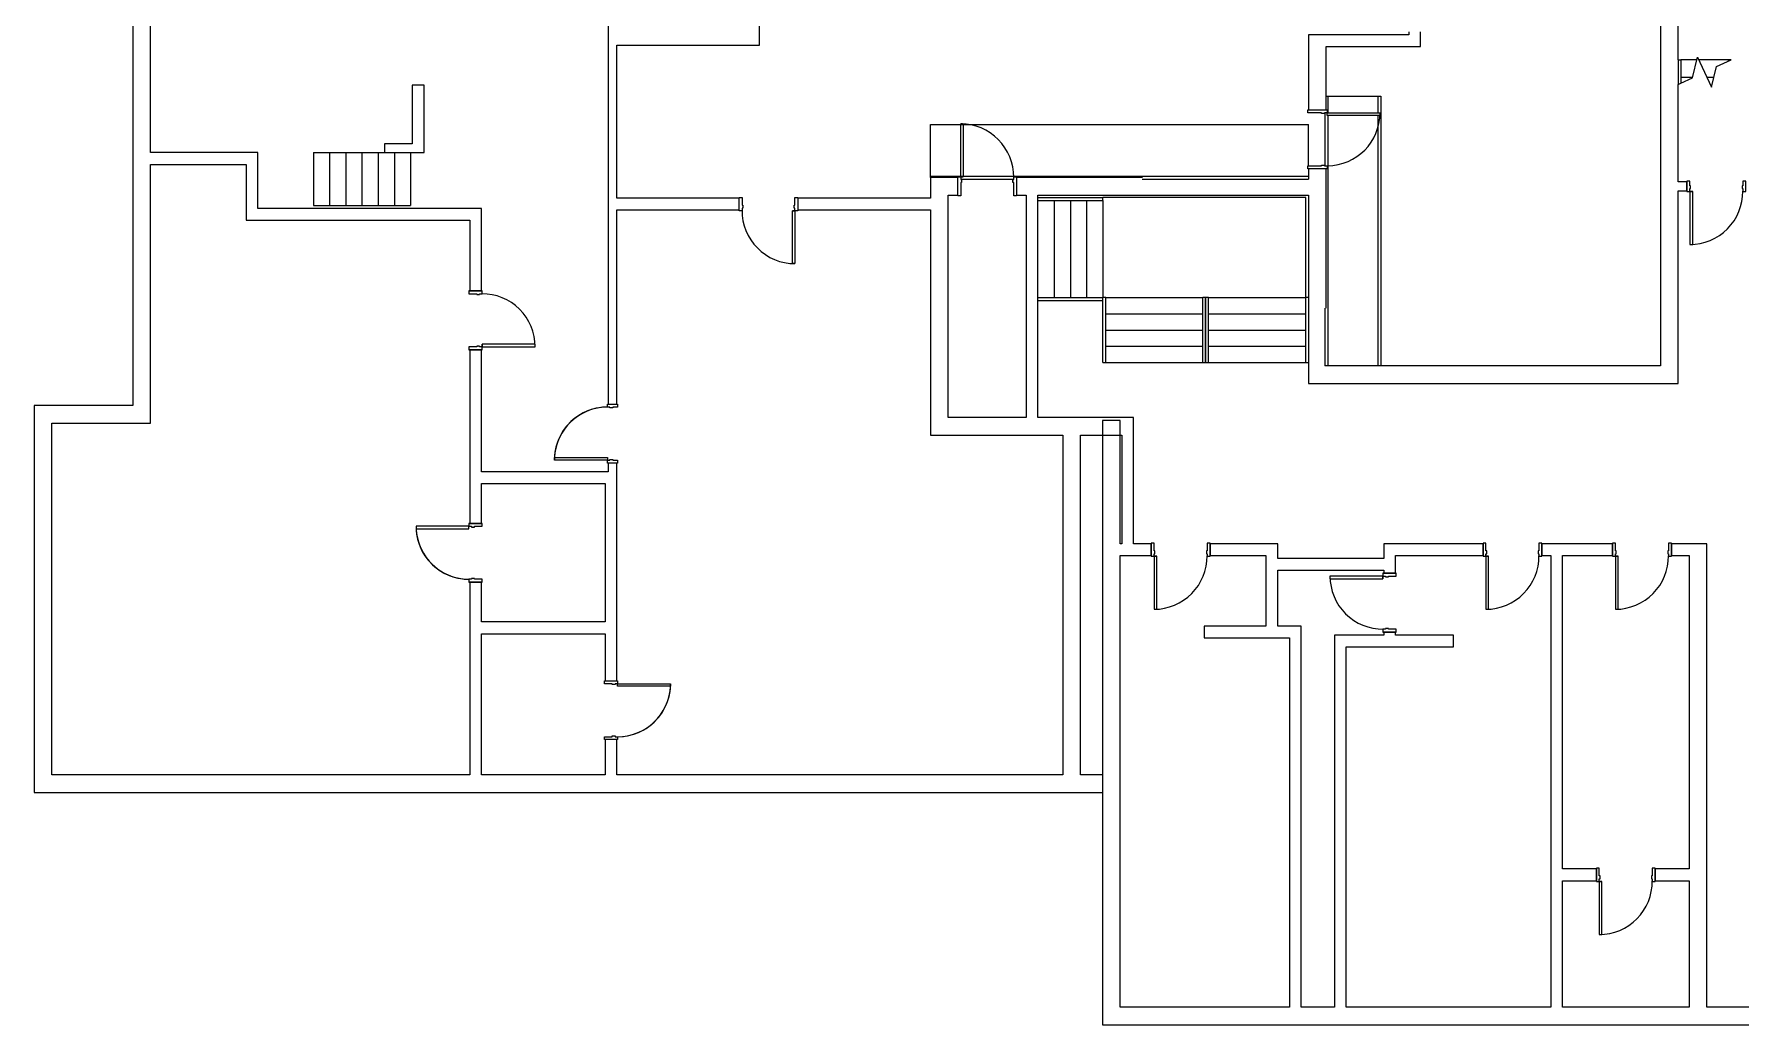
# Model space of a CAD drawing. Header units: inches. Extents: x -7329 to -4208, y -593 to 2177.
# Drawn here: x -7329 to -6170, y 607 to 1280 of the extents above; entities that cross this region are included whole.
import ezdxf

# ---------------------------------------------------------------- set-up
doc = ezdxf.new("R2010")
doc.units = ezdxf.units.IN
doc.header["$MEASUREMENT"] = 0
for name, color, linetype, lineweight in [('A-DOOR', 31, 'Continuous', 9), ('A-DOOR-FRAM', 31, 'Continuous', 15), ('A-FLOR-HRAL', 11, 'Continuous', 9), ('A-FLOR-LEVL', 51, 'Continuous', 9), ('A-WALL', 113, 'Continuous', 9), ('S-STRS', 31, 'Continuous', 9), ('S-STRS-MBND', 31, 'Continuous', 9)]:
    doc.layers.add(name, color=color, linetype=linetype, lineweight=lineweight)

# ---------------------------------------------------------------- blocks, each defined once
blk = doc.blocks.new('Door-Single_CE_ - HM Door-2_ HM Frame-5222416-LEVEL 1 Map Export')
at = {"layer": 'A-DOOR'}
for p, q in [((18, 40.5), (16.25, 40.5)), ((16.25, 40.5), (16.25, 4.5)), ((18, 4.5), (18, 40.5)), ((16.25, 4.5), (18, 4.5))]:
    blk.add_line(p, q, dxfattribs=at)
at = {"layer": 'A-DOOR', "lineweight": 15}
for p, q in [((18, 40.5), (16.25, 40.5)), ((16.25, 40.5), (16.25, 4.5)), ((18, 4.5), (18, 40.5)), ((18, 4.5), (16.25, 4.5))]:
    blk.add_line(p, q, dxfattribs=at)
at = {"layer": 'A-DOOR'}
blk.add_arc((18, 4.5), 36, 90, 180.5, dxfattribs=at)
blk.add_arc((18, 4.5), 36, 90, 180.5, dxfattribs=at)
blk.add_arc((18, 4.5), 36, 90, 180.5, dxfattribs=at)
blk.add_arc((18, 4.5), 36, 90, 180.5, dxfattribs=at)
at = {"layer": 'A-DOOR-FRAM'}
for p, q in [((-18, 4.5), (-20, 4.5)), ((-20, 4.5), (-20, -4.5)), ((-18, 2.75), (-18, 4.5)), ((-17.5, 2.75), (-18, 2.75)), ((-18, -4.5), (-18, 0.75)), ((-18, 0.75), (-17.5, 0.75)), ((-17.5, 0.75), (-17.5, 2.75)), ((18, 2.75), (17.5, 2.75)), ((17.5, 2.75), (17.5, 0.75)), ((17.5, 0.75), (18, 0.75)), ((20, 4.5), (18, 4.5)), ((18, 4.5), (18, 2.75)), ((18, 0.75), (18, -4.5)), ((20, -4.5), (20, 4.5)), ((-20, -4.5), (-18, -4.5)), ((18, -4.5), (20, -4.5))]:
    blk.add_line(p, q, dxfattribs=at)
blk = doc.blocks.new('Door-Single_CE_ - HM Door-2_ HM Frame-5258793-LEVEL 1 Map Export')
at = {"layer": 'A-DOOR'}
for p, q in [((16.25, -40.5), (16.25, -4.5)), ((16.25, -4.5), (18, -4.5)), ((18, -4.5), (18, -40.5)), ((18, -40.5), (16.25, -40.5))]:
    blk.add_line(p, q, dxfattribs=at)
at = {"layer": 'A-DOOR', "lineweight": 15}
for p, q in [((16.25, -40.5), (16.25, -4.5)), ((18, -4.5), (16.25, -4.5)), ((18, -4.5), (18, -40.5)), ((18, -40.5), (16.25, -40.5))]:
    blk.add_line(p, q, dxfattribs=at)
at = {"layer": 'A-DOOR'}
blk.add_arc((18, -4.5), 36, 179.5, 270, dxfattribs=at)
blk.add_arc((18, -4.5), 36, 179.5, 270, dxfattribs=at)
blk.add_arc((18, -4.5), 36, 179.5, 270, dxfattribs=at)
blk.add_arc((18, -4.5), 36, 179.5, 270, dxfattribs=at)
at = {"layer": 'A-DOOR-FRAM'}
for p, q in [((-20, 4.5), (-18, 4.5)), ((-20, -4.5), (-20, 4.5)), ((-18, 4.5), (-18, -0.75)), ((18, 4.5), (20, 4.5)), ((18, -0.75), (18, 4.5)), ((20, 4.5), (20, -4.5)), ((-18, -4.5), (-20, -4.5)), ((-18, -0.75), (-17.5, -0.75)), ((-18, -2.75), (-18, -4.5)), ((-17.5, -2.75), (-18, -2.75)), ((-17.5, -0.75), (-17.5, -2.75)), ((17.5, -0.75), (18, -0.75)), ((17.5, -2.75), (17.5, -0.75)), ((18, -2.75), (17.5, -2.75)), ((18, -4.5), (18, -2.75)), ((20, -4.5), (18, -4.5))]:
    blk.add_line(p, q, dxfattribs=at)
blk = doc.blocks.new('Door-Single_CE_ - HM Door-2_ HM Frame-5259019-LEVEL 1 Map Export')
at = {"layer": 'A-DOOR', "lineweight": 15}
for p, q in [((16.25, -42.5), (16.25, -6.5)), ((18, -6.5), (16.25, -6.5)), ((18, -6.5), (18, -42.5)), ((18, -42.5), (16.25, -42.5))]:
    blk.add_line(p, q, dxfattribs=at)
at = {"layer": 'A-DOOR'}
for p, q in [((16.25, -42.5), (16.25, -42)), ((18, -42.5), (16.25, -42.5)), ((18, -42), (18, -42.5))]:
    blk.add_line(p, q, dxfattribs=at)
for start in [179.5, 179.5, 261.91285, 261.91285]:
    blk.add_arc((18, -6.5), 36, start, 270, dxfattribs=at)
at = {"layer": 'A-DOOR-FRAM'}
for p, q in [((-20, 6.5), (-18, 6.5)), ((-20, -6.5), (-20, 6.5)), ((-18, 6.5), (-18, -2.75)), ((18, 6.5), (20, 6.5)), ((18, -2.75), (18, 6.5)), ((20, 6.5), (20, -6.5)), ((-18, -6.5), (-20, -6.5)), ((-18, -2.75), (-17.5, -2.75)), ((-18, -4.75), (-18, -6.5)), ((-17.5, -4.75), (-18, -4.75)), ((-17.5, -2.75), (-17.5, -4.75)), ((17.5, -2.75), (18, -2.75)), ((17.5, -4.75), (17.5, -2.75)), ((18, -4.75), (17.5, -4.75)), ((18, -6.5), (18, -4.75)), ((20, -6.5), (18, -6.5))]:
    blk.add_line(p, q, dxfattribs=at)
blk = doc.blocks.new('Railing - Railing-5261034-LEVEL 1 Map Export')
at = {"layer": 'A-FLOR-HRAL'}
for p, q in [((-6720.4, 1183.8), (-6463.4, 1183.8)), ((-6720.4, 1182.8), (-6720.4, 1183.8)), ((-6463.4, 1183.8), (-6463.4, 1181.8)), ((-6699.8, 1181.8), (-6663.8, 1181.8)), ((-6576.4, 1181.8), (-6463.4, 1181.8))]:
    blk.add_line(p, q, dxfattribs=at)
blk = doc.blocks.new('Door-Single_CE_ - WD Door-2_ HM Frame-5261701-LEVEL 1 Map Export')
at = {"layer": 'A-DOOR'}
for p, q in [((18, 39.5), (16, 39.5)), ((16, 39.5), (16, 3.5)), ((18, 3.5), (18, 39.5)), ((16, 3.5), (18, 3.5))]:
    blk.add_line(p, q, dxfattribs=at)
at = {"layer": 'A-DOOR', "lineweight": 15}
for p, q in [((18, 39.5), (16, 39.5)), ((16, 39.5), (16, 3.5)), ((18, 3.5), (18, 39.5)), ((18, 3.5), (16, 3.5))]:
    blk.add_line(p, q, dxfattribs=at)
at = {"layer": 'A-DOOR'}
blk.add_arc((18, 3.5), 36, 90, 180.5, dxfattribs=at)
blk.add_arc((18, 3.5), 36, 90, 180.5, dxfattribs=at)
blk.add_arc((18, 3.5), 36, 90, 180.5, dxfattribs=at)
blk.add_arc((18, 3.5), 36, 90, 180.5, dxfattribs=at)
at = {"layer": 'A-DOOR-FRAM'}
for p, q in [((-18, 3.5), (-20, 3.5)), ((-20, 3.5), (-20, -3.5)), ((-18, 1.5), (-18, 3.5)), ((-17.5, 1.5), (-18, 1.5)), ((-17.5, -0.5), (-17.5, 1.5)), ((18, 1.5), (17.5, 1.5)), ((17.5, 1.5), (17.5, -0.5)), ((20, 3.5), (18, 3.5)), ((18, 3.5), (18, 1.5)), ((20, -3.5), (20, 3.5)), ((-20, -3.5), (-18, -3.5)), ((-18, -3.5), (-18, -0.5)), ((-18, -0.5), (-17.5, -0.5)), ((17.5, -0.5), (18, -0.5)), ((18, -0.5), (18, -3.5)), ((18, -3.5), (20, -3.5))]:
    blk.add_line(p, q, dxfattribs=at)
blk = doc.blocks.new('Door-Single-Lite_CE_ - WD Door-2_ WD Frame-LG Lite-5280997-LEVEL 1 Map Export')
at = {"layer": 'A-DOOR'}
for p, q in [((18, 40.5), (16.25, 40.5)), ((16.25, 40.5), (16.25, 4.5)), ((18, 4.5), (18, 40.5)), ((16.25, 4.5), (18, 4.5))]:
    blk.add_line(p, q, dxfattribs=at)
for start, end in [(90, 179.42265), (92.80339, 180.5)]:
    blk.add_arc((18, 4.5), 36, start, end, dxfattribs=at)
at = {"layer": 'A-DOOR-FRAM'}
for p, q in [((-18, 4.5), (-20, 4.5)), ((-20, 4.5), (-20, -4.5)), ((-18, 2.75), (-18, 4.5)), ((-17.5, 2.75), (-18, 2.75)), ((-18, -4.5), (-18, 0.75)), ((-18, 0.75), (-17.5, 0.75)), ((-17.5, 0.75), (-17.5, 2.75)), ((18, 2.75), (17.5, 2.75)), ((17.5, 2.75), (17.5, 0.75)), ((17.5, 0.75), (18, 0.75)), ((20, 4.5), (18, 4.5)), ((18, 4.5), (18, 2.75)), ((18, 0.75), (18, -4.5)), ((20, -4.5), (20, 4.5)), ((-20, -4.5), (-18, -4.5)), ((18, -4.5), (20, -4.5))]:
    blk.add_line(p, q, dxfattribs=at)
blk = doc.blocks.new('Door-Single-Lite_CE_ - WD Door-2_ WD Frame-LG Lite-5275383-LEVEL 1 Map Export')
at = {"layer": 'A-DOOR'}
for p, q in [((16.25, -4.5), (18, -4.5)), ((16.25, -40.5), (16.25, -4.5)), ((18, -4.5), (18, -40.5)), ((18, -40.5), (16.25, -40.5))]:
    blk.add_line(p, q, dxfattribs=at)
for start, end in [(179.5, 267.19661), (180.57735, 270)]:
    blk.add_arc((18, -4.5), 36, start, end, dxfattribs=at)
at = {"layer": 'A-DOOR-FRAM'}
for p, q in [((-20, 4.5), (-18, 4.5)), ((-20, -4.5), (-20, 4.5)), ((-18, 4.5), (-18, -0.75)), ((18, 4.5), (20, 4.5)), ((18, -0.75), (18, 4.5)), ((20, 4.5), (20, -4.5)), ((-18, -4.5), (-20, -4.5)), ((-18, -0.75), (-17.5, -0.75)), ((-18, -2.75), (-18, -4.5)), ((-17.5, -2.75), (-18, -2.75)), ((-17.5, -0.75), (-17.5, -2.75)), ((17.5, -0.75), (18, -0.75)), ((17.5, -2.75), (17.5, -0.75)), ((18, -2.75), (17.5, -2.75)), ((18, -4.5), (18, -2.75)), ((20, -4.5), (18, -4.5))]:
    blk.add_line(p, q, dxfattribs=at)
blk = doc.blocks.new('Door-Single-Lite_CE_ - WD Door-2_ WD Frame-LG Lite-5270366-LEVEL 1 Map Export')
at = {"layer": 'A-DOOR'}
for p, q in [((16.25, -3.5), (18, -3.5)), ((16.25, -39.5), (16.25, -3.5)), ((18, -3.5), (18, -39.5)), ((18, -39.5), (16.25, -39.5))]:
    blk.add_line(p, q, dxfattribs=at)
for start, end in [(179.5, 267.19661), (180.57735, 270)]:
    blk.add_arc((18, -3.5), 36, start, end, dxfattribs=at)
at = {"layer": 'A-DOOR-FRAM'}
for p, q in [((-20, 3.5), (-18, 3.5)), ((-20, -3.5), (-20, 3.5)), ((-18, 3.5), (-18, 0.25)), ((-18, 0.25), (-17.5, 0.25)), ((-17.5, 0.25), (-17.5, -1.75)), ((17.5, 0.25), (18, 0.25)), ((17.5, -1.75), (17.5, 0.25)), ((18, 3.5), (20, 3.5)), ((18, 0.25), (18, 3.5)), ((20, 3.5), (20, -3.5)), ((-18, -3.5), (-20, -3.5)), ((-18, -1.75), (-18, -3.5)), ((-17.5, -1.75), (-18, -1.75)), ((18, -1.75), (17.5, -1.75)), ((18, -3.5), (18, -1.75)), ((20, -3.5), (18, -3.5))]:
    blk.add_line(p, q, dxfattribs=at)
blk = doc.blocks.new('Railing - Railing-5282856-LEVEL 1 Map Export')
at = {"layer": 'A-FLOR-HRAL'}
for q in [(-6176.4, 1262.8), (-6178.4, 1261.9)]:
    blk.add_line((-6178.4, 1262.8), q, dxfattribs=at)
blk = doc.blocks.new('Railing - Railing-5282860-LEVEL 1 Map Export')
at = {"layer": 'A-FLOR-HRAL'}
for p, q in [((-6212.4, 1262.8), (-6210.4, 1262.8)), ((-6212.4, 1262.8), (-6212.4, 1246)), ((-6210.4, 1262.8), (-6210.4, 1246.9)), ((-6212.4, 1246), (-6210.4, 1246.9))]:
    blk.add_line(p, q, dxfattribs=at)
blk = doc.blocks.new('Railing - Railing-5284465-LEVEL 1 Map Export')
at = {"layer": 'A-FLOR-HRAL'}
for p, q in [((-6451.4, 1238.1), (-6450.4, 1238.1)), ((-6450.4, 1238.1), (-6450.4, 1226.8)), ((-6452.4, 1226.8), (-6452.4, 1190.8)), ((-6450.4, 1225.1), (-6450.4, 1054.8)), ((-6452.4, 1094.1), (-6452.4, 1054.8)), ((-6450.4, 1054.8), (-6452.4, 1054.8))]:
    blk.add_line(p, q, dxfattribs=at)
blk = doc.blocks.new('Railing - Railing-5284469-LEVEL 1 Map Export')
at = {"layer": 'A-FLOR-HRAL'}
for p, q in [((-6416.4, 1238.1), (-6414.4, 1238.1)), ((-6416.4, 1238.1), (-6416.4, 1226.8)), ((-6414.4, 1238.1), (-6414.4, 1054.8)), ((-6416.4, 1225.1), (-6416.4, 1054.8)), ((-6414.4, 1054.8), (-6416.4, 1054.8))]:
    blk.add_line(p, q, dxfattribs=at)
blk = doc.blocks.new('Door-Single-Lite_CE_ - WD Door-2_ WD Frame-SM Lite-5285457-LEVEL 1 Map Export')
at = {"layer": 'A-DOOR'}
for p, q in [((16.25, -6.5), (18, -6.5)), ((16.25, -42.5), (16.25, -6.5)), ((18, -6.5), (18, -42.5)), ((18, -42.5), (16.25, -42.5))]:
    blk.add_line(p, q, dxfattribs=at)
blk.add_arc((18, -6.5), 36, 180.57735, 270, dxfattribs=at)
at = {"layer": 'A-DOOR-FRAM'}
for p, q in [((-20, 6.5), (-18, 6.5)), ((-20, -6.5), (-20, 6.5)), ((-18, 6.5), (-18, -2.75)), ((18, 6.5), (20, 6.5)), ((18, -2.75), (18, 6.5)), ((20, 6.5), (20, -6.5)), ((-18, -6.5), (-20, -6.5)), ((-18, -2.75), (-17.5, -2.75)), ((-18, -4.75), (-18, -6.5)), ((-17.5, -4.75), (-18, -4.75)), ((-17.5, -2.75), (-17.5, -4.75)), ((17.5, -2.75), (18, -2.75)), ((17.5, -4.75), (17.5, -2.75)), ((18, -4.75), (17.5, -4.75)), ((18, -6.5), (18, -4.75)), ((20, -6.5), (18, -6.5))]:
    blk.add_line(p, q, dxfattribs=at)

msp = doc.modelspace()

# ---------------------------------------------------------------- linework, layer by layer
at = {"layer": 'A-FLOR-LEVL'}
for p, q in [((-6450.4, 1238.1), (-6416.4, 1238.1)), ((-6720.4, 1183.8), (-6720.4, 1218.8)), ((-6720.4, 1218.8), (-6463.4, 1218.8)), ((-6463.4, 1190.8), (-6463.4, 1218.8))]:
    msp.add_line(p, q, dxfattribs=at)
at = {"layer": 'A-WALL', "lineweight": 25}
for p, q in [((-6212.4, 1262.8), (-6212.4, 1921.8)), ((-7262.4, 1498.8), (-7262.4, 1027.8)), ((-6939.4, 1407.8), (-6939.4, 1028.8)), ((-6836.4, 1272.8), (-6836.4, 1401.8)), ((-6224.4, 1358.8), (-6224.4, 1054.8)), ((-7250.4, 1199.8), (-7250.4, 1317.8)), ((-6463.4, 1279.8), (-6463.4, 1228.8)), ((-6395.4, 1279.8), (-6463.4, 1279.8)), ((-6395.4, 1281.8), (-6395.4, 1279.8)), ((-6387.4, 1271.8), (-6387.4, 1281.8)), ((-6933.4, 1168.8), (-6933.4, 1272.8)), ((-6933.4, 1272.8), (-6836.4, 1272.8)), ((-6451.4, 1228.8), (-6451.4, 1271.8)), ((-6451.4, 1271.8), (-6387.4, 1271.8)), ((-7072.4, 1245.5), (-7072.4, 1205.8)), ((-7064.4, 1245.5), (-7072.4, 1245.5)), ((-7064.4, 1199.8), (-7064.4, 1245.5)), ((-6212.4, 1179.8), (-6212.4, 1246)), ((-6463.4, 1228.8), (-6451.4, 1228.8)), ((-7177.4, 1199.8), (-7250.4, 1199.8)), ((-7177.4, 1161.8), (-7177.4, 1199.8)), ((-7072.4, 1205.8), (-7091.4, 1205.8)), ((-7091.4, 1205.8), (-7091.4, 1199.8)), ((-7091.4, 1199.8), (-7064.4, 1199.8)), ((-7250.4, 1015.8), (-7250.4, 1191.8)), ((-7250.4, 1191.8), (-7185.4, 1191.8)), ((-7185.4, 1191.8), (-7185.4, 1153.8)), ((-6451.4, 1188.8), (-6463.4, 1188.8)), ((-6463.4, 1188.8), (-6463.4, 1183.8)), ((-6451.4, 1094), (-6451.4, 1188.8)), ((-6701.8, 1182.8), (-6720.4, 1182.8)), ((-6720.4, 1182.8), (-6720.4, 1168.8)), ((-6701.8, 1170.8), (-6701.8, 1182.8)), ((-6576.2, 1182.8), (-6661.8, 1182.8)), ((-6661.8, 1182.8), (-6661.8, 1170.8)), ((-6206.4, 1179.8), (-6212.4, 1179.8)), ((-6212.4, 1173.8), (-6206.4, 1173.8)), ((-6212.4, 1042.8), (-6212.4, 1173.8)), ((-6206.4, 1173.8), (-6206.4, 1179.8)), ((-7025.4, 1161.8), (-7177.4, 1161.8)), ((-7025.4, 1105.8), (-7025.4, 1161.8)), ((-6850.4, 1168.8), (-6933.4, 1168.8)), ((-6933.4, 1160.8), (-6850.4, 1160.8)), ((-6933.4, 1028.8), (-6933.4, 1160.8)), ((-6850.4, 1160.8), (-6850.4, 1168.8)), ((-6720.4, 1168.8), (-6810.4, 1168.8)), ((-6810.4, 1168.8), (-6810.4, 1160.8)), ((-6810.4, 1160.8), (-6720.4, 1160.8)), ((-6720.4, 1160.8), (-6720.4, 1007.8)), ((-6708.4, 1170.8), (-6701.8, 1170.8)), ((-6708.4, 1019.8), (-6708.4, 1170.8)), ((-6661.8, 1170.8), (-6655.3, 1170.8)), ((-6655.3, 1170.8), (-6655.3, 1019.8)), ((-6647.3, 1019.8), (-6647.3, 1170.8)), ((-6647.3, 1170.8), (-6463.4, 1170.8)), ((-6463.4, 1170.8), (-6463.4, 1042.8)), ((-7185.4, 1153.8), (-7033.4, 1153.8)), ((-7033.4, 1153.8), (-7033.4, 1105.8)), ((-7033.4, 1105.8), (-7025.4, 1105.8)), ((-7033.4, 1065.8), (-7033.4, 947.8)), ((-7025.4, 1065.8), (-7033.4, 1065.8)), ((-7025.4, 982.8), (-7025.4, 1065.8)), ((-6416.4, 1054.8), (-6450.4, 1054.8)), ((-6224.4, 1054.8), (-6414.4, 1054.8)), ((-6463.4, 1042.8), (-6212.4, 1042.8)), ((-7329.4, 1027.8), (-7329.4, 764.8)), ((-7262.4, 1027.8), (-7329.4, 1027.8)), ((-6939.4, 1028.8), (-6933.4, 1028.8)), ((-7317.4, 776.8), (-7317.4, 1015.8)), ((-7317.4, 1015.8), (-7250.4, 1015.8)), ((-6655.3, 1019.8), (-6708.4, 1019.8)), ((-6582.4, 1019.8), (-6647.3, 1019.8)), ((-6591.4, 1017.8), (-6603.4, 1017.8)), ((-6603.4, 1017.8), (-6603.4, 606.9)), ((-6591.4, 933.9), (-6591.4, 1017.8)), ((-6582.4, 933.9), (-6582.4, 1019.8)), ((-6720.4, 1007.8), (-6630.4, 1007.8)), ((-6630.4, 1007.8), (-6630.4, 776.8)), ((-6618.4, 1007.8), (-6590.4, 1007.8)), ((-6618.4, 776.8), (-6618.4, 1007.8)), ((-6590.4, 1007.8), (-6590.4, 933.9)), ((-6939.4, 988.8), (-6939.4, 982.8)), ((-6933.4, 988.8), (-6939.4, 988.8)), ((-6933.4, 840.8), (-6933.4, 988.8)), ((-6939.4, 982.8), (-7025.4, 982.8)), ((-7025.4, 974.8), (-6941.4, 974.8)), ((-7025.4, 947.8), (-7025.4, 974.8)), ((-6941.4, 974.8), (-6941.4, 880.8)), ((-7033.4, 947.8), (-7025.4, 947.8)), ((-6590.4, 933.9), (-6591.4, 933.9)), ((-6570.4, 933.9), (-6582.4, 933.9)), ((-6570.4, 925.9), (-6570.4, 933.9)), ((-6484.4, 933.9), (-6530.4, 933.9)), ((-6530.4, 933.9), (-6530.4, 925.9)), ((-6484.4, 923.9), (-6484.4, 933.9)), ((-6344.9, 933.9), (-6412.4, 933.9)), ((-6412.4, 933.9), (-6412.4, 923.9)), ((-6344.9, 925.9), (-6344.9, 933.9)), ((-6256.9, 933.9), (-6304.9, 933.9)), ((-6304.9, 933.9), (-6304.9, 925.9)), ((-6256.9, 925.9), (-6256.9, 933.9)), ((-6192.9, 933.9), (-6216.9, 933.9)), ((-6216.9, 933.9), (-6216.9, 925.9)), ((-6192.9, 618.9), (-6192.9, 933.9)), ((-6591.4, 618.9), (-6591.4, 925.9)), ((-6591.4, 925.9), (-6570.4, 925.9)), ((-6530.4, 925.9), (-6492.4, 925.9)), ((-6492.4, 925.9), (-6492.4, 877.9)), ((-6412.4, 923.9), (-6484.4, 923.9)), ((-6404.4, 925.9), (-6344.9, 925.9)), ((-6404.4, 913.9), (-6404.4, 925.9)), ((-6304.9, 925.9), (-6298.9, 925.9)), ((-6298.9, 925.9), (-6298.9, 618.9)), ((-6290.9, 712.9), (-6290.9, 925.9)), ((-6290.9, 925.9), (-6256.9, 925.9)), ((-6216.9, 925.9), (-6204.9, 925.9)), ((-6204.9, 925.9), (-6204.9, 712.9)), ((-7033.4, 907.8), (-7033.4, 776.8)), ((-7025.4, 907.8), (-7033.4, 907.8)), ((-7025.4, 880.8), (-7025.4, 907.8)), ((-6484.4, 915.9), (-6412.4, 915.9)), ((-6484.4, 877.9), (-6484.4, 915.9)), ((-6412.4, 915.9), (-6412.4, 913.9)), ((-6412.4, 913.9), (-6404.4, 913.9)), ((-6941.4, 880.8), (-7025.4, 880.8)), ((-7025.4, 776.8), (-7025.4, 872.8)), ((-7025.4, 872.8), (-6941.4, 872.8)), ((-6941.4, 872.8), (-6941.4, 840.8)), ((-6492.4, 877.9), (-6534.4, 877.9)), ((-6534.4, 877.9), (-6534.4, 869.9)), ((-6534.4, 869.9), (-6476.4, 869.9)), ((-6468.4, 877.9), (-6484.4, 877.9)), ((-6476.4, 869.9), (-6476.4, 618.9)), ((-6468.4, 618.9), (-6468.4, 877.9)), ((-6445.9, 871.9), (-6445.9, 618.9)), ((-6412.4, 871.9), (-6445.9, 871.9)), ((-6412.4, 873.9), (-6412.4, 871.9)), ((-6404.4, 873.9), (-6412.4, 873.9)), ((-6404.4, 871.9), (-6404.4, 873.9)), ((-6364.9, 871.9), (-6404.4, 871.9)), ((-6364.9, 863.9), (-6364.9, 871.9)), ((-6437.9, 618.9), (-6437.9, 863.9)), ((-6437.9, 863.9), (-6364.9, 863.9)), ((-6941.4, 840.8), (-6933.4, 840.8)), ((-6941.4, 800.8), (-6941.4, 776.8)), ((-6933.4, 800.8), (-6941.4, 800.8)), ((-6933.4, 776.8), (-6933.4, 800.8)), ((-7033.4, 776.8), (-7317.4, 776.8)), ((-6941.4, 776.8), (-7025.4, 776.8)), ((-6630.4, 776.8), (-6933.4, 776.8)), ((-6603.4, 776.8), (-6618.4, 776.8)), ((-7329.4, 764.8), (-6603.4, 764.8)), ((-6267.9, 712.9), (-6290.9, 712.9)), ((-6267.9, 704.9), (-6267.9, 712.9)), ((-6204.9, 712.9), (-6227.9, 712.9)), ((-6227.9, 712.9), (-6227.9, 704.9)), ((-6290.9, 618.9), (-6290.9, 704.9)), ((-6290.9, 704.9), (-6267.9, 704.9)), ((-6227.9, 704.9), (-6204.9, 704.9)), ((-6204.9, 704.9), (-6204.9, 618.9)), ((-6476.4, 618.9), (-6591.4, 618.9)), ((-6445.9, 618.9), (-6468.4, 618.9)), ((-6298.9, 618.9), (-6437.9, 618.9)), ((-6204.9, 618.9), (-6290.9, 618.9)), ((-5445.4, 618.9), (-6192.9, 618.9)), ((-6603.4, 606.9), (-5488.9, 606.9))]:
    msp.add_line(p, q, dxfattribs=at)
at = {"layer": 'S-STRS'}
for p, q in [((-6199.6, 1262.8), (-6210.4, 1262.8)), ((-6176.4, 1262.8), (-6198.3, 1262.8)), ((-6202.5, 1250.8), (-6210.4, 1250.8)), ((-6188, 1250.8), (-6192.7, 1250.8)), ((-7139.6, 1199.8), (-7139.6, 1163.8)), ((-7139.6, 1199.8), (-7128.6, 1199.8)), ((-7128.6, 1199.8), (-7117.6, 1199.8)), ((-7128.6, 1199.8), (-7128.6, 1163.8)), ((-7117.6, 1199.8), (-7106.6, 1199.8)), ((-7117.6, 1199.8), (-7117.6, 1163.8)), ((-7106.6, 1199.8), (-7095.6, 1199.8)), ((-7106.6, 1199.8), (-7106.6, 1163.8)), ((-7095.6, 1199.8), (-7091.4, 1199.8)), ((-7095.6, 1199.8), (-7095.6, 1163.8)), ((-7084.6, 1199.8), (-7084.6, 1163.8)), ((-7073.6, 1199.8), (-7073.6, 1163.8)), ((-7139.6, 1163.8), (-7128.6, 1163.8)), ((-7128.6, 1163.8), (-7117.6, 1163.8)), ((-7117.6, 1163.8), (-7106.6, 1163.8)), ((-7106.6, 1163.8), (-7095.6, 1163.8)), ((-7095.6, 1163.8), (-7084.6, 1163.8)), ((-7084.6, 1163.8), (-7073.6, 1163.8)), ((-6647.3, 1169.2), (-6603.3, 1169.2)), ((-6647.3, 1167.2), (-6636.3, 1167.2)), ((-6636.3, 1167.2), (-6625.3, 1167.2)), ((-6636.3, 1167.2), (-6636.3, 1101.2)), ((-6625.3, 1167.2), (-6614.3, 1167.2)), ((-6625.3, 1167.2), (-6625.3, 1101.2)), ((-6614.3, 1167.2), (-6603.3, 1167.2)), ((-6614.3, 1167.2), (-6614.3, 1101.2)), ((-6603.3, 1167.2), (-6603.3, 1169.2)), ((-6465.4, 1169.2), (-6603.3, 1169.2)), ((-6603.3, 1167.2), (-6603.3, 1101.2)), ((-6603.3, 1167.2), (-6603.3, 1101.2)), ((-6465.4, 1101.2), (-6465.4, 1169.2)), ((-6647.3, 1101.2), (-6636.3, 1101.2)), ((-6647.3, 1099.2), (-6603.3, 1099.2)), ((-6636.3, 1101.2), (-6625.3, 1101.2)), ((-6625.3, 1101.2), (-6614.3, 1101.2)), ((-6614.3, 1101.2), (-6603.3, 1101.2)), ((-6601.3, 1101.2), (-6603.3, 1101.2)), ((-6603.3, 1099.2), (-6603.3, 1101.2)), ((-6603.3, 1057.2), (-6603.3, 1099.2)), ((-6601.3, 1090.2), (-6601.3, 1101.2)), ((-6601.3, 1101.2), (-6535.3, 1101.2)), ((-6601.3, 1101.2), (-6535.3, 1101.2)), ((-6601.3, 1079.2), (-6601.3, 1090.2)), ((-6601.3, 1090.2), (-6535.3, 1090.2)), ((-6533.3, 1101.2), (-6535.3, 1101.2)), ((-6535.3, 1090.2), (-6535.3, 1101.2)), ((-6535.3, 1079.2), (-6535.3, 1090.2)), ((-6531.4, 1101.2), (-6533.4, 1101.2)), ((-6533.4, 1057.2), (-6533.4, 1101.2)), ((-6533.3, 1057.2), (-6533.3, 1101.2)), ((-6531.4, 1090.2), (-6531.4, 1101.2)), ((-6531.4, 1101.2), (-6465.4, 1101.2)), ((-6531.4, 1101.2), (-6465.4, 1101.2)), ((-6531.4, 1079.2), (-6531.4, 1090.2)), ((-6531.4, 1090.2), (-6465.4, 1090.2)), ((-6463.4, 1101.2), (-6465.4, 1101.2)), ((-6465.4, 1090.2), (-6465.4, 1101.2)), ((-6465.4, 1079.2), (-6465.4, 1090.2)), ((-6601.3, 1068.2), (-6601.3, 1079.2)), ((-6601.3, 1079.2), (-6535.3, 1079.2)), ((-6535.3, 1068.2), (-6535.3, 1079.2)), ((-6531.4, 1068.2), (-6531.4, 1079.2)), ((-6531.4, 1079.2), (-6465.4, 1079.2)), ((-6465.4, 1068.2), (-6465.4, 1079.2)), ((-6601.3, 1057.2), (-6601.3, 1068.2)), ((-6601.3, 1068.2), (-6535.3, 1068.2)), ((-6535.3, 1057.2), (-6535.3, 1068.2)), ((-6531.4, 1057.2), (-6531.4, 1068.2)), ((-6531.4, 1068.2), (-6465.4, 1068.2)), ((-6465.4, 1057.2), (-6465.4, 1068.2)), ((-6603.3, 1057.2), (-6601.3, 1057.2)), ((-6601.3, 1057.2), (-6535.3, 1057.2)), ((-6535.3, 1057.2), (-6533.3, 1057.2)), ((-6533.4, 1057.2), (-6531.4, 1057.2)), ((-6531.4, 1057.2), (-6465.4, 1057.2)), ((-6465.4, 1057.2), (-6463.4, 1057.2))]:
    msp.add_line(p, q, dxfattribs=at)
at = {"layer": 'S-STRS-MBND'}
for p, q in [((-6202.5, 1250.6), (-6199.1, 1264.6)), ((-6199.1, 1264.6), (-6189.6, 1244.2)), ((-6189.6, 1244.2), (-6186.2, 1258.2)), ((-6186.2, 1258.2), (-6176.4, 1262.8)), ((-6210.4, 1246.9), (-6202.5, 1250.6))]:
    msp.add_line(p, q, dxfattribs=at)

# ---------------------------------------------------------------- block references
at = {"layer": 'A-DOOR'}
for name, p, rotation in [('Door-Single_CE_ - HM Door-2_ HM Frame-5259019-LEVEL 1 Map Export', (-6681.8, 1176.8), 180), ('Door-Single-Lite_CE_ - WD Door-2_ WD Frame-SM Lite-5285457-LEVEL 1 Map Export', (-6457.4, 1208.8), 90.00000000000007), ('Door-Single_CE_ - WD Door-2_ HM Frame-5261701-LEVEL 1 Map Export', (-6186.4, 1176.8), 180), ('Door-Single_CE_ - HM Door-2_ HM Frame-5222416-LEVEL 1 Map Export', (-7029.4, 1085.8), 270.0000000000001), ('Door-Single-Lite_CE_ - WD Door-2_ WD Frame-LG Lite-5270366-LEVEL 1 Map Export', (-6936.4, 1008.8), 270.0000000000002), ('Door-Single-Lite_CE_ - WD Door-2_ WD Frame-LG Lite-5280997-LEVEL 1 Map Export', (-7029.4, 927.8), 90.00000000000007), ('Door-Single_CE_ - HM Door-2_ HM Frame-5222416-LEVEL 1 Map Export', (-6550.4, 929.9), 180), ('Door-Single_CE_ - HM Door-2_ HM Frame-5222416-LEVEL 1 Map Export', (-6324.9, 929.9), 180), ('Door-Single_CE_ - HM Door-2_ HM Frame-5222416-LEVEL 1 Map Export', (-6236.9, 929.9), 180), ('Door-Single_CE_ - HM Door-2_ HM Frame-5222416-LEVEL 1 Map Export', (-6408.4, 893.9), 90.00000000000018), ('Door-Single-Lite_CE_ - WD Door-2_ WD Frame-LG Lite-5275383-LEVEL 1 Map Export', (-6937.4, 820.8), 90), ('Door-Single_CE_ - HM Door-2_ HM Frame-5222416-LEVEL 1 Map Export', (-6247.9, 708.9), 180)]:
    msp.add_blockref(name, p, dxfattribs=dict(at, rotation=rotation))
msp.add_blockref('Door-Single_CE_ - HM Door-2_ HM Frame-5258793-LEVEL 1 Map Export', (-6830.4, 1164.8), dxfattribs=at)
at = {"layer": 'A-FLOR-HRAL'}
for name in ['Railing - Railing-5282860-LEVEL 1 Map Export', 'Railing - Railing-5282856-LEVEL 1 Map Export', 'Railing - Railing-5284465-LEVEL 1 Map Export', 'Railing - Railing-5284469-LEVEL 1 Map Export', 'Railing - Railing-5261034-LEVEL 1 Map Export']:
    msp.add_blockref(name, (0, 0), dxfattribs=at)

doc.saveas('drawing.dxf')
